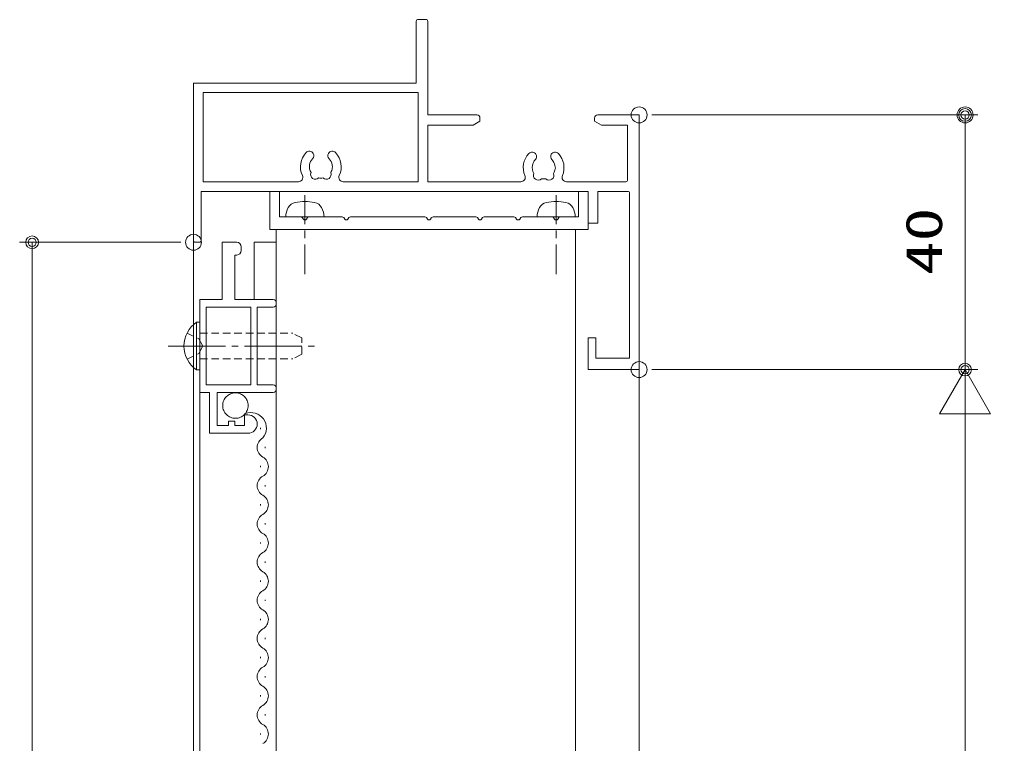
# Model space of a CAD drawing. Units: millimetres, scale not verified. Extents: x -584 to 585, y -818 to 818.
# Drawn here: x 75.6 to 228.1, y -499.5 to -385.7 of the extents above; entities that cross this region are included whole.
import ezdxf
from ezdxf.enums import TextEntityAlignment as Align

# ---------------------------------------------------------------- set-up
doc = ezdxf.new("R2010")
doc.units = ezdxf.units.MM
doc.header["$LTSCALE"] = 5
doc.header["$PDMODE"] = 32
doc.header["$PDSIZE"] = 2.5
for name, pattern in [('CHAIN2', [12, 9, -1, 1, -1]), ('DASHED1', [1.8, 1.2, -0.6]), ('DASHED3', [4, 3, -1])]:
    doc.linetypes.add(name, pattern=pattern)
for name, color, linetype, lineweight in [('0-0_Defpoints', 7, 'Continuous', 9), ('0-1_USERZ', 2, 'Continuous', 9), ('0-2_SUNPOU', 3, 'Continuous', 9), ('0-3_0', 7, 'Continuous', 9), ('0-6__0-0_', 2, 'Continuous', 9), ('0-7_YSS_ZEN', 6, 'Continuous', 9), ('0-9_SHAPE', 7, 'Continuous', 9), ('0-B_PARTS3', 134, 'Continuous', 9), ('0-D__0-A_1-2', 3, 'Continuous', 9)]:
    doc.layers.add(name, color=color, linetype=linetype, lineweight=lineweight)
doc.styles.add('ＭＳ ゴシック', font='')
doc.styles.get('ＭＳ ゴシック').set_extended_font_data('MS Gothic')

# ---------------------------------------------------------------- blocks, each defined once
blk = doc.blocks.new('ALW1')
at = {"layer": '0-3_0'}
blk.add_line((0, 0), (-5, 0), dxfattribs=at)
blk.add_lwpolyline([(-1.732, -1), (0, 0), (-1.732, 1)], close=True, dxfattribs=at)
blk = doc.blocks.new('AMI-WAKU-1-2-1')
at = {"layer": '0-6__0-0_', "color": 7}
blk.add_line((-32.5, 38.5), (-32.5, 41.5), dxfattribs=at)
for points in [[(-37.75, -105), (-37.75, -105), (-7.5, -105), (-7.5, -73), (0, -73), (0, 0), (-17.5, 0), (-17.5, 45), (-29, 45), (-29, 45)], [(-57.5, 0), (-27.5, 0), (-27.5, 35), (-29, 35), (-29, 35)], [(-57.5, -6), (-57.5, -6), (-45, -6), (-45, -67), (-57.5, -67), (-57.5, -67)], [(-57.5, -73), (-57.5, -73), (-13.5, -73), (-13.5, -99), (-22.5, -99), (-22.5, -95.5), (-27.5, -95.5), (-27.5, -99), (-35, -99), (-35, -90.5), (-37.75, -90.5), (-37.75, -90.5)]]:
    blk.add_lwpolyline(points, dxfattribs=at)
blk.add_lwpolyline([(-40, -67), (-5, -67), (-5, -6), (-40, -6)], close=True, dxfattribs=at)
for centre, radius, start, end in [((-29, 41.5), 3.5, 90, 180), ((-29, 38.5), 3.5, 180, 270), ((-57.5, -2.5), 2.5, 90, 180), ((-57.5, -3.5), 2.5, 180, 270), ((-57.5, -69.5), 2.5, 90, 180), ((-57.5, -70.5), 2.5, 180, 270), ((-37.75, -97.75), 7.25, 90, 270)]:
    blk.add_arc(centre, radius, start, end, dxfattribs=at)
blk = doc.blocks.new('DOT1')
at = {"layer": '0-3_0'}
blk.add_line((0, 0), (-5, 0), dxfattribs=at)
for radius in [2.5, 1.62]:
    blk.add_circle((0, 0), radius, dxfattribs=at)
blk = doc.blocks.new('U61-0')
at = {"layer": '0-B_PARTS3'}
for p, q in [((2.54, 18.75), (0, 18.75)), ((0, 18.75), (0, -18.75))]:
    blk.add_line(p, q, dxfattribs=at)
at = {"layer": '0-B_PARTS3', "linetype": 'DASHED1'}
for p, q in [((-80, 6.5), (-73, 10)), ((0, 10), (-73, 10)), ((-80, 6.5), (-80, -6.5)), ((-80, -6.5), (-73, -10)), ((0, -10), (-73, -10))]:
    blk.add_line(p, q, dxfattribs=at)
at = {"layer": '0-B_PARTS3', "linetype": 'CHAIN2'}
blk.add_line((25, 0), (-92.5, 0), dxfattribs=at)
at = {"layer": '0-B_PARTS3'}
blk.add_lwpolyline([(2.54, 18.75), (2.54, -18.75), (0, -18.75)], dxfattribs=at)
at = {"layer": '0-B_PARTS3', "linetype": 'DASHED1'}
for points in [[(10.05, 10.25), (0.77, 5.72), (-2.28, 0)], [(10.05, -10.25), (0.77, -5.72), (-2.28, 0)]]:
    blk.add_lwpolyline(points, dxfattribs=at)
at = {"layer": '0-B_PARTS3'}
blk.add_arc((-10.13, 0), 22.63, 304.06671, 55.93329, dxfattribs=at)
blk = doc.blocks.new('A$C4AF12DDD')
at = {"layer": '0-1_USERZ', "color": 7}
blk.add_line((50, 184), (50, 219), dxfattribs=at)
at = {"layer": '0-3_0'}
for p, q in [((50, 317.5), (50, 350)), ((101.02, 341), (58, 341)), ((102.52, 292.92), (102.52, 339.5)), ((110.02, 341), (110.02, 317.5)), ((110.02, 317.5), (135.02, 317.5)), ((135.02, 310), (135.02, 317.5)), ((241.02, 316), (225.02, 316)), ((225.02, 310), (225.02, 316)), ((135.02, 310), (110.02, 310)), ((110.02, 310), (110.02, 6)), ((225.02, 310), (250.02, 310)), ((80.93, 281), (80.98, 281)), ((80.93, 269), (80.98, 269)), ((102.52, 184), (102.52, 257.08)), ((50, 184), (50, 222.5)), ((-23.5, 184), (50, 184)), ((58, 184), (102.52, 184)), ((-25, 176.5), (-25, 182.5)), ((32.5, 7.5), (32.5, 176.5)), ((32.5, 176.5), (102.52, 176.5)), ((102.52, 176.5), (102.52, 117.62)), ((25, 175), (-23.5, 175)), ((25, 0), (25, 175)), ((91.65, 108.95), (91.08, 109.21)), ((80.28, 106), (80.33, 106)), ((80.28, 94), (80.33, 94)), ((102.52, 82.38), (102.52, 7.5)), ((148.52, 0), (25, 0)), ((102.52, 7.5), (32.5, 7.5)), ((110.02, 6), (148.52, 6)), ((150.02, 4.5), (150.02, 1.5))]:
    blk.add_line(p, q, dxfattribs=at)
for points in [[(50, 350), (250.02, 350), (250.02, 310)], [(58, 341), (58, 320.46), (54.85, 315), (52.5, 315)], [(241.02, 316), (241.02, 342.5), (111.52, 342.5)], [(92.3, 283.95), (91.73, 284.21), (89.76, 283.86)], [(52.5, 225), (54.85, 225), (58, 219.54), (58, 184)], [(91.65, 108.95), (91.08, 109.21), (89.11, 108.86)]]:
    blk.add_lwpolyline(points, dxfattribs=at)
for centre, radius, start, end in [((101.02, 339.5), 1.5, 0, 90), ((111.52, 341), 1.5, 90, 180), ((52.5, 317.5), 2.5, 180, 270), ((91.32, 275), 16, 66.74202, 133.7398), ((99.02, 292.92), 3.5, 246.74202, 0), ((82.68, 284.03), 3.5, 133.7398, 240), ((91.32, 275), 9, 100, 133.7398), ((91.32, 275), 9, 59.14685, 83.7398), ((97.46, 279.3), 3.75, 315.95278, 114.04722), ((82.68, 284.03), 3.5, 240, 313.7398), ((91.32, 275), 9, 349.14685, 10.85315), ((82.68, 265.97), 3.5, 120, 226.2602), ((82.68, 265.97), 3.5, 46.2602, 120), ((91.32, 275), 9, 226.2602, 260), ((91.32, 275), 9, 260, 300.85315), ((97.46, 270.7), 3.75, 245.95278, 44.04722), ((91.32, 275), 16, 226.2602, 293.25798), ((99.02, 257.08), 3.5, 0, 113.25798), ((52.5, 222.5), 2.5, 90, 180), ((-23.5, 182.5), 1.5, 90, 180), ((-23.5, 176.5), 1.5, 180, 270), ((90.67, 100), 16, 64.64629, 133.7398), ((99.02, 117.62), 3.5, 244.64629, 0), ((82.03, 109.03), 3.5, 133.7398, 240), ((90.67, 100), 9, 100, 133.7398), ((90.67, 100), 9, 59.14685, 83.7398), ((96.81, 104.3), 3.75, 315.95278, 114.04722), ((82.03, 109.03), 3.5, 240, 313.7398), ((90.67, 100), 9, 349.14685, 10.85315), ((82.03, 90.97), 3.5, 120, 226.2602), ((82.03, 90.97), 3.5, 46.2602, 120), ((90.67, 100), 9, 226.2602, 260), ((90.67, 100), 9, 260, 300.85315), ((96.81, 95.7), 3.75, 245.95278, 44.04722), ((90.67, 100), 16, 226.2602, 295.35371), ((99.02, 82.38), 3.5, 0, 115.35371), ((148.52, 4.5), 1.5, 0, 90), ((148.52, 1.5), 1.5, 270, 0)]:
    blk.add_arc(centre, radius, start, end, dxfattribs=at)
blk = doc.blocks.new('丸ビス簡略')
at = {"layer": '0-3_0', "color": 1}
for p, q in [((0, -5.82), (0, 17)), ((0, -16.82), (0, -10.82)), ((0, -45), (0, -21.82))]:
    blk.add_line(p, q, dxfattribs=at)
at = {"layer": '0-3_0', "color": 4}
blk.add_line((-15, 0), (15, 0), dxfattribs=at)
for centre, radius, start, end in [((-6.11, 3.41), 8, 101.01271, 150.84034), ((0, -28), 40, 78.98729, 101.01271), ((6.11, 3.41), 8, 29.15966, 78.98729), ((0, 0), 15, 150.84034, 180), ((0, 0), 15, 0, 29.15966)]:
    blk.add_arc(centre, radius, start, end, dxfattribs=at)

msp = doc.modelspace()

# ---------------------------------------------------------------- linework, layer by layer
at = {"layer": '0-0_Defpoints'}
for p in [(172.907, -400.724), (224.12, -400.724), (102.907, -420.728), (172.907, -440.728)]:
    msp.add_point(p, dxfattribs=at)
at = {"layer": '0-1_USERZ', "color": 3}
for p, q in [((174.907, -400.724), (226.12, -400.724)), ((224.12, -438.728), (224.12, -402.724)), ((102.907, -420.021), (102.907, -723.917)), ((172.907, -440.728), (172.907, -639.143)), ((174.907, -440.728), (226.12, -440.728))]:
    msp.add_line(p, q, dxfattribs=at)
at = {"layer": '0-1_USERZ'}
for p, q in [((113.407, -450.067), (113.407, -449.867)), ((114.167, -453.067), (114.167, -452.867)), ((113.407, -456.067), (113.407, -455.867)), ((114.167, -459.067), (114.167, -458.867)), ((113.407, -462.067), (113.407, -461.867)), ((114.167, -465.067), (114.167, -464.867)), ((113.407, -468.067), (113.407, -467.867)), ((114.167, -471.067), (114.167, -470.867)), ((113.407, -474.067), (113.407, -473.867)), ((114.167, -477.067), (114.167, -476.867)), ((113.407, -480.067), (113.407, -479.867)), ((114.167, -483.067), (114.167, -482.867)), ((113.407, -486.067), (113.407, -485.867)), ((114.167, -489.067), (114.167, -488.867)), ((113.407, -492.067), (113.407, -491.867)), ((114.167, -495.067), (114.167, -494.867)), ((113.407, -498.067), (113.407, -497.867))]:
    msp.add_line(p, q, dxfattribs=at)
for centre, radius, start, end in [((111.931, -449.902), 2.428, 319.85436, 111.61572), ((114.625, -452.967), 1.718, 119.20254, 240.79746), ((112.948, -455.967), 1.718, 299.20254, 60.79746), ((114.625, -458.967), 1.718, 119.20254, 240.79746), ((112.948, -461.967), 1.718, 299.20254, 60.79746), ((114.625, -464.967), 1.718, 119.20254, 240.79746), ((112.948, -467.967), 1.718, 299.20254, 60.79746), ((114.625, -470.967), 1.718, 119.20254, 240.79746), ((112.948, -473.967), 1.718, 299.20254, 60.79746), ((114.625, -476.967), 1.718, 119.20254, 240.79746), ((112.948, -479.967), 1.718, 299.20254, 60.79746), ((114.625, -482.967), 1.718, 119.20254, 240.79746), ((112.948, -485.967), 1.718, 299.20254, 60.79746), ((114.625, -488.967), 1.718, 119.20254, 240.79746), ((112.948, -491.967), 1.718, 299.20254, 60.79746), ((114.625, -494.967), 1.718, 119.20254, 240.79746), ((112.948, -497.967), 1.718, 299.20254, 60.79746)]:
    msp.add_arc(centre, radius, start, end, dxfattribs=at)
at = {"layer": '0-2_SUNPOU'}
for p, q in [((100.907, -420.728), (75.555, -420.728)), ((77.555, -422.728), (77.555, -687.643))]:
    msp.add_line(p, q, dxfattribs=at)
at = {"layer": '0-6__0-0_'}
for p, q in [((103.907, -444.328), (103.907, -666.043)), ((115.907, -695.643), (115.907, -488.514))]:
    msp.add_line(p, q, dxfattribs=at)
msp.add_lwpolyline([(115.907, -443.828), (115.907, -420.728), (112.407, -420.728), (112.407, -429.728)], dxfattribs=at)
at = {"layer": '0-6__0-0_', "color": 7, "linetype": 'DASHED3'}
msp.add_circle((109.493, -446.374), 2, dxfattribs=at)
at = {"layer": '0-7_YSS_ZEN'}
for p, q in [((174.907, -440.728), (226.12, -440.728)), ((224.12, -460.728), (224.12, -618.643))]:
    msp.add_line(p, q, dxfattribs=at)
at = {"layer": '0-9_SHAPE'}
for p, q in [((120.159, -417.097), (119.996, -416.858)), ((120.817, -416.858), (120.654, -417.097)), ((126.247, -416.728), (121.065, -416.728)), ((126.658, -417.097), (126.495, -416.858)), ((127.316, -416.858), (127.153, -417.097)), ((139.248, -416.728), (127.564, -416.728)), ((139.659, -417.097), (139.496, -416.858)), ((140.317, -416.858), (140.154, -417.097)), ((147.248, -416.728), (140.565, -416.728)), ((147.659, -417.097), (147.496, -416.858)), ((148.317, -416.858), (148.154, -417.097)), ((153.248, -416.728), (148.565, -416.728)), ((153.659, -417.097), (153.496, -416.858)), ((154.317, -416.858), (154.154, -417.097)), ((159.218, -416.728), (154.565, -416.728)), ((159.629, -417.097), (159.466, -416.858)), ((160.287, -416.858), (160.124, -417.097))]:
    msp.add_line(p, q, dxfattribs=at)
msp.add_lwpolyline([(119.748, -416.728), (116.407, -416.728), (116.407, -412.728), (114.907, -412.728), (114.907, -418.728), (164.907, -418.728), (164.907, -412.728), (163.407, -412.728), (163.407, -416.728), (160.535, -416.728)], dxfattribs=at)
for centre, start, end in [((119.748, -417.028), 34.34408, 90), ((120.407, -416.928), 214.34408, 325.65592), ((121.065, -417.028), 90, 145.65592), ((126.247, -417.028), 34.34408, 90), ((126.906, -416.928), 214.34408, 325.65592), ((127.564, -417.028), 90, 145.65592), ((139.248, -417.028), 34.34408, 90), ((139.907, -416.928), 214.34408, 325.65592), ((140.565, -417.028), 90, 145.65592), ((147.248, -417.028), 34.34408, 90), ((147.907, -416.928), 214.34408, 325.65592), ((148.565, -417.028), 90, 145.65592), ((153.248, -417.028), 34.34408, 90), ((153.907, -416.928), 214.34408, 325.65592), ((154.565, -417.028), 90, 145.65592), ((159.218, -417.028), 34.34408, 90), ((159.877, -416.928), 214.34408, 325.65592), ((160.535, -417.028), 90, 145.65592)]:
    msp.add_arc(centre, 0.3, start, end, dxfattribs=at)
at = {"layer": '0-D__0-A_1-2'}
msp.add_lwpolyline([(162.907, -418.728), (162.907, -695.643), (115.907, -695.643), (115.907, -418.728)], close=True, dxfattribs=at)

# ---------------------------------------------------------------- block references
at = {"layer": '0-1_USERZ'}
for name, p, xscale, yscale, rotation in [('A$C4AF12DDD', (102.907, -390.724), 0.2, 0.2, 270), ('DOT1', (224.12, -400.724), 0.4, 0.4, 90), ('DOT1', (224.12, -440.728), 0.4, 0.4, 270)]:
    msp.add_blockref(name, p, dxfattribs=dict(at, xscale=xscale, yscale=yscale, rotation=rotation))
at = {"layer": '0-1_USERZ', "xscale": -0.2, "yscale": 0.2}
for name, p in [('丸ビス簡略', (120.407, -416.728)), ('丸ビス簡略', (159.877, -416.728)), ('AMI-WAKU-1-2-1', (103.907, -429.728))]:
    msp.add_blockref(name, p, dxfattribs=at)
at = {"layer": '0-2_SUNPOU', "xscale": 0.4, "yscale": 0.4, "rotation": 90}
msp.add_blockref('DOT1', (77.555, -420.728), dxfattribs=at)
at = {"layer": '0-7_YSS_ZEN', "xscale": 4, "yscale": 4, "rotation": 90}
msp.add_blockref('ALW1', (224.12, -440.728), dxfattribs=at)
at = {"layer": '0-B_PARTS3', "xscale": 0.2, "yscale": 0.2, "rotation": 180}
msp.add_blockref('U61-0', (103.907, -437.028), dxfattribs=at)

# ---------------------------------------------------------------- texts
at = {"layer": '0-1_USERZ', "color": 3, "style": 'ＭＳ ゴシック', "width": 1.35}
msp.add_text('40', height=5.755, rotation=90, dxfattribs=at).set_placement((222.231, -425.868), align=Align.BOTTOM_LEFT)

doc.saveas('drawing.dxf')
